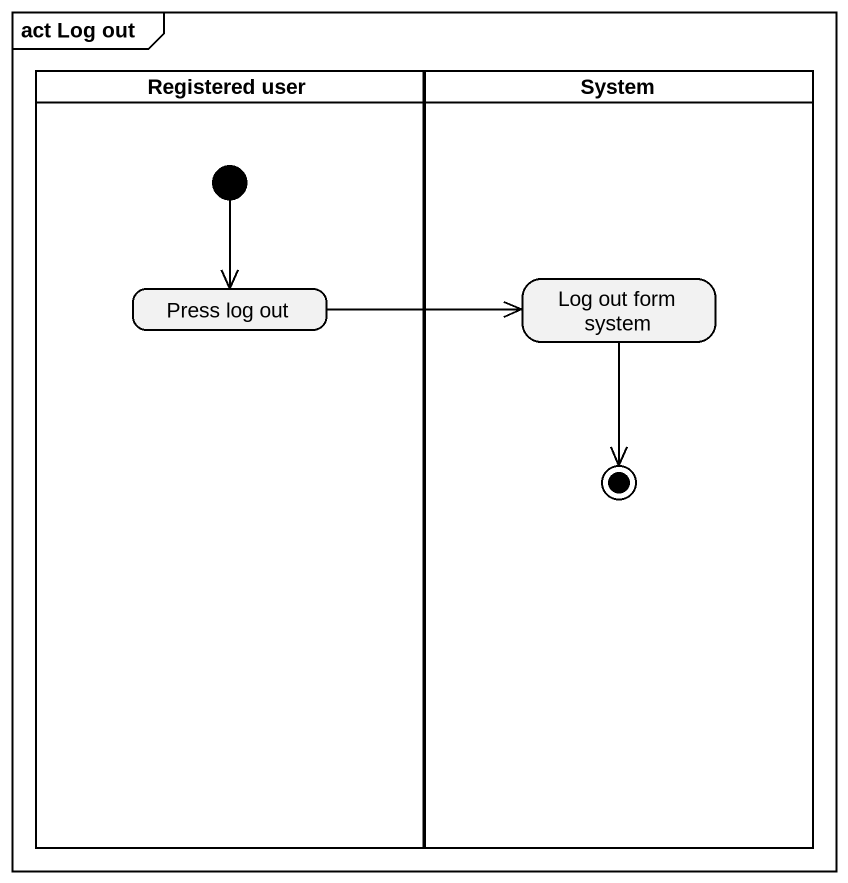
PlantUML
@startuml
mainframe act Log out
hide empty description
state "Registered user" as Registered_user <<partition>> {
  state "Press log out" as Press_log_out
  [*] --> Press_log_out
}
state System <<partition>> {
  state "Log out form system" as Log_out_form_system
  Log_out_form_system --> [*]
}
Press_log_out -right-> Log_out_form_system
@enduml
